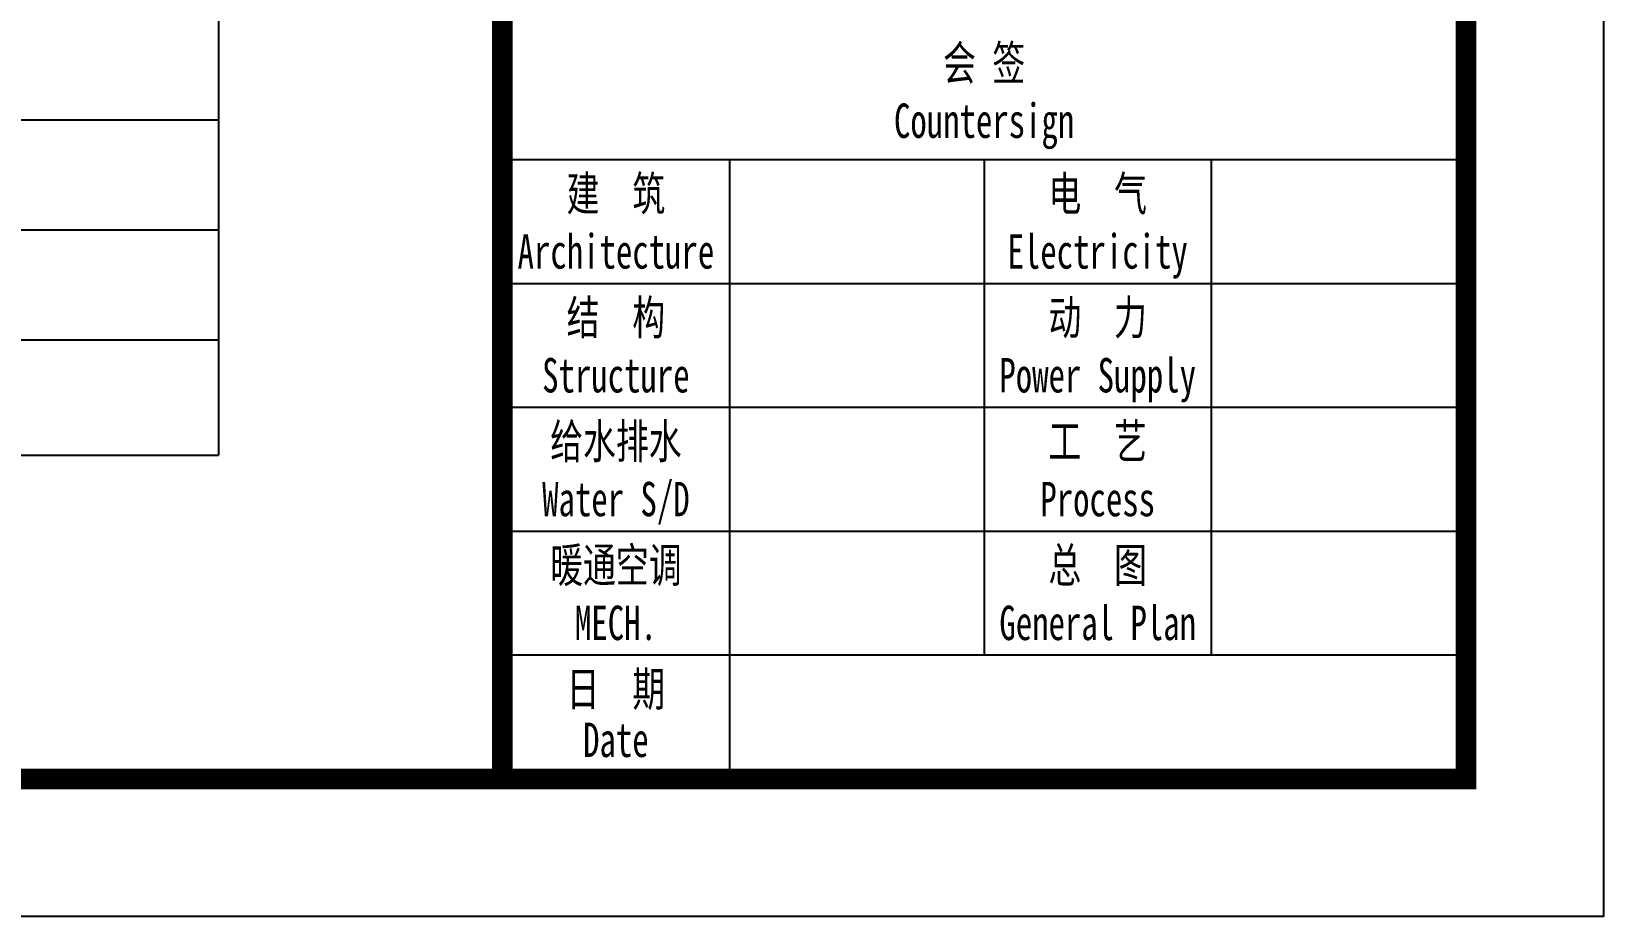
# Model space of a CAD drawing. Extents: x 180850 to 1400258, y 48356 to 327067.
# Drawn here: x 297555 to 305630, y 134722 to 139271 of the extents above; entities that cross this region are included whole.
import ezdxf
from ezdxf.enums import TextEntityAlignment as Align

# ---------------------------------------------------------------- set-up
doc = ezdxf.new("R2010")
doc.units = 0
doc.header["$LTSCALE"] = 1000
doc.layers.add('PUB_TITLE', color=4, linetype='Continuous')
doc.layers.add('TK', color=4, linetype='Continuous')
doc.styles.add('_gyy_title_ST', font='', dxfattribs={"width": 0.8})
doc.styles.get('_gyy_title_ST').set_extended_font_data('SimSun')

msp = doc.modelspace()

# ---------------------------------------------------------------- linework, layer by layer
at = {"layer": 'PUB_TITLE'}
for p, q in [((304923.14, 138610.48), (299973.64, 138610.48)), ((301140.31, 138610.48), (301140.31, 135428.66)), ((302448.39, 138610.48), (302448.39, 136065.03)), ((303615.06, 138610.48), (303615.06, 136065.03)), ((304923.14, 137974.12), (299973.64, 137974.12)), ((304923.14, 137337.75), (299973.64, 137337.75)), ((304923.14, 136701.39), (299973.64, 136701.39)), ((304923.14, 136065.03), (299973.64, 136065.03))]:
    msp.add_line(p, q, dxfattribs=at)
msp.add_lwpolyline([(246165.57, 176721.59), (305630.21, 176721.59), (305630.21, 134721.59), (246165.57, 134721.59)], close=True, dxfattribs=at)
at = {"layer": 'PUB_TITLE', "const_width": 106.06}
for points in [[(247933.24, 135428.66), (247933.24, 176014.52), (304923.14, 176014.52), (304923.14, 135428.66)], [(299973.64, 176014.52), (304923.14, 176014.52), (304923.14, 135428.66), (299973.64, 135428.66)]]:
    msp.add_lwpolyline(points, close=True, dxfattribs=at)
at = {"layer": 'TK'}
for p, q in [((298515.61, 172017.71), (298515.61, 137093.73)), ((283388.73, 138816.22), (298515.61, 138816.22)), ((283388.73, 138250.96), (298515.61, 138250.96)), ((283388.73, 137685.69), (298515.61, 137685.69)), ((282689.19, 137093.73), (298515.61, 137093.73))]:
    msp.add_line(p, q, dxfattribs=at)

# ---------------------------------------------------------------- texts
at = {"layer": 'PUB_TITLE', "style": '_gyy_title_ST', "width": 0.7}
for s, height, p in [('会 签', 176.767, (302448.39, 139020.58)), ('Countersign', 176.7675, (302448.39, 138723.61)), ('建  筑', 176.767, (300556.98, 138348.86)), ('电  气', 176.767, (303031.72, 138348.86)), ('Architecture', 176.7675, (300556.98, 138051.9)), ('Electricity', 176.7675, (303031.72, 138051.9)), ('结  构', 176.767, (300556.98, 137712.5)), ('动  力', 176.767, (303031.72, 137712.5)), ('Structure', 176.767, (300556.98, 137415.53)), ('Power Supply', 176.7675, (303031.72, 137415.53)), ('给水排水', 176.767, (300556.98, 137076.14)), ('工  艺', 176.767, (303031.72, 137076.14)), ('Water S/D', 176.767, (300556.98, 136779.17)), ('Process', 176.767, (303031.72, 136779.17)), ('暖通空调', 176.767, (300556.98, 136439.77)), ('总  图', 176.767, (303031.72, 136439.77)), ('MECH.', 176.767, (300556.98, 136142.81)), ('General Plan', 176.7675, (303031.72, 136142.81)), ('日  期', 176.767, (300556.98, 135803.41)), ('Date', 176.767, (300556.98, 135541.79))]:
    msp.add_text(s, height=height, dxfattribs=at).set_placement(p, align=Align.CENTER)

doc.saveas('drawing.dxf')
